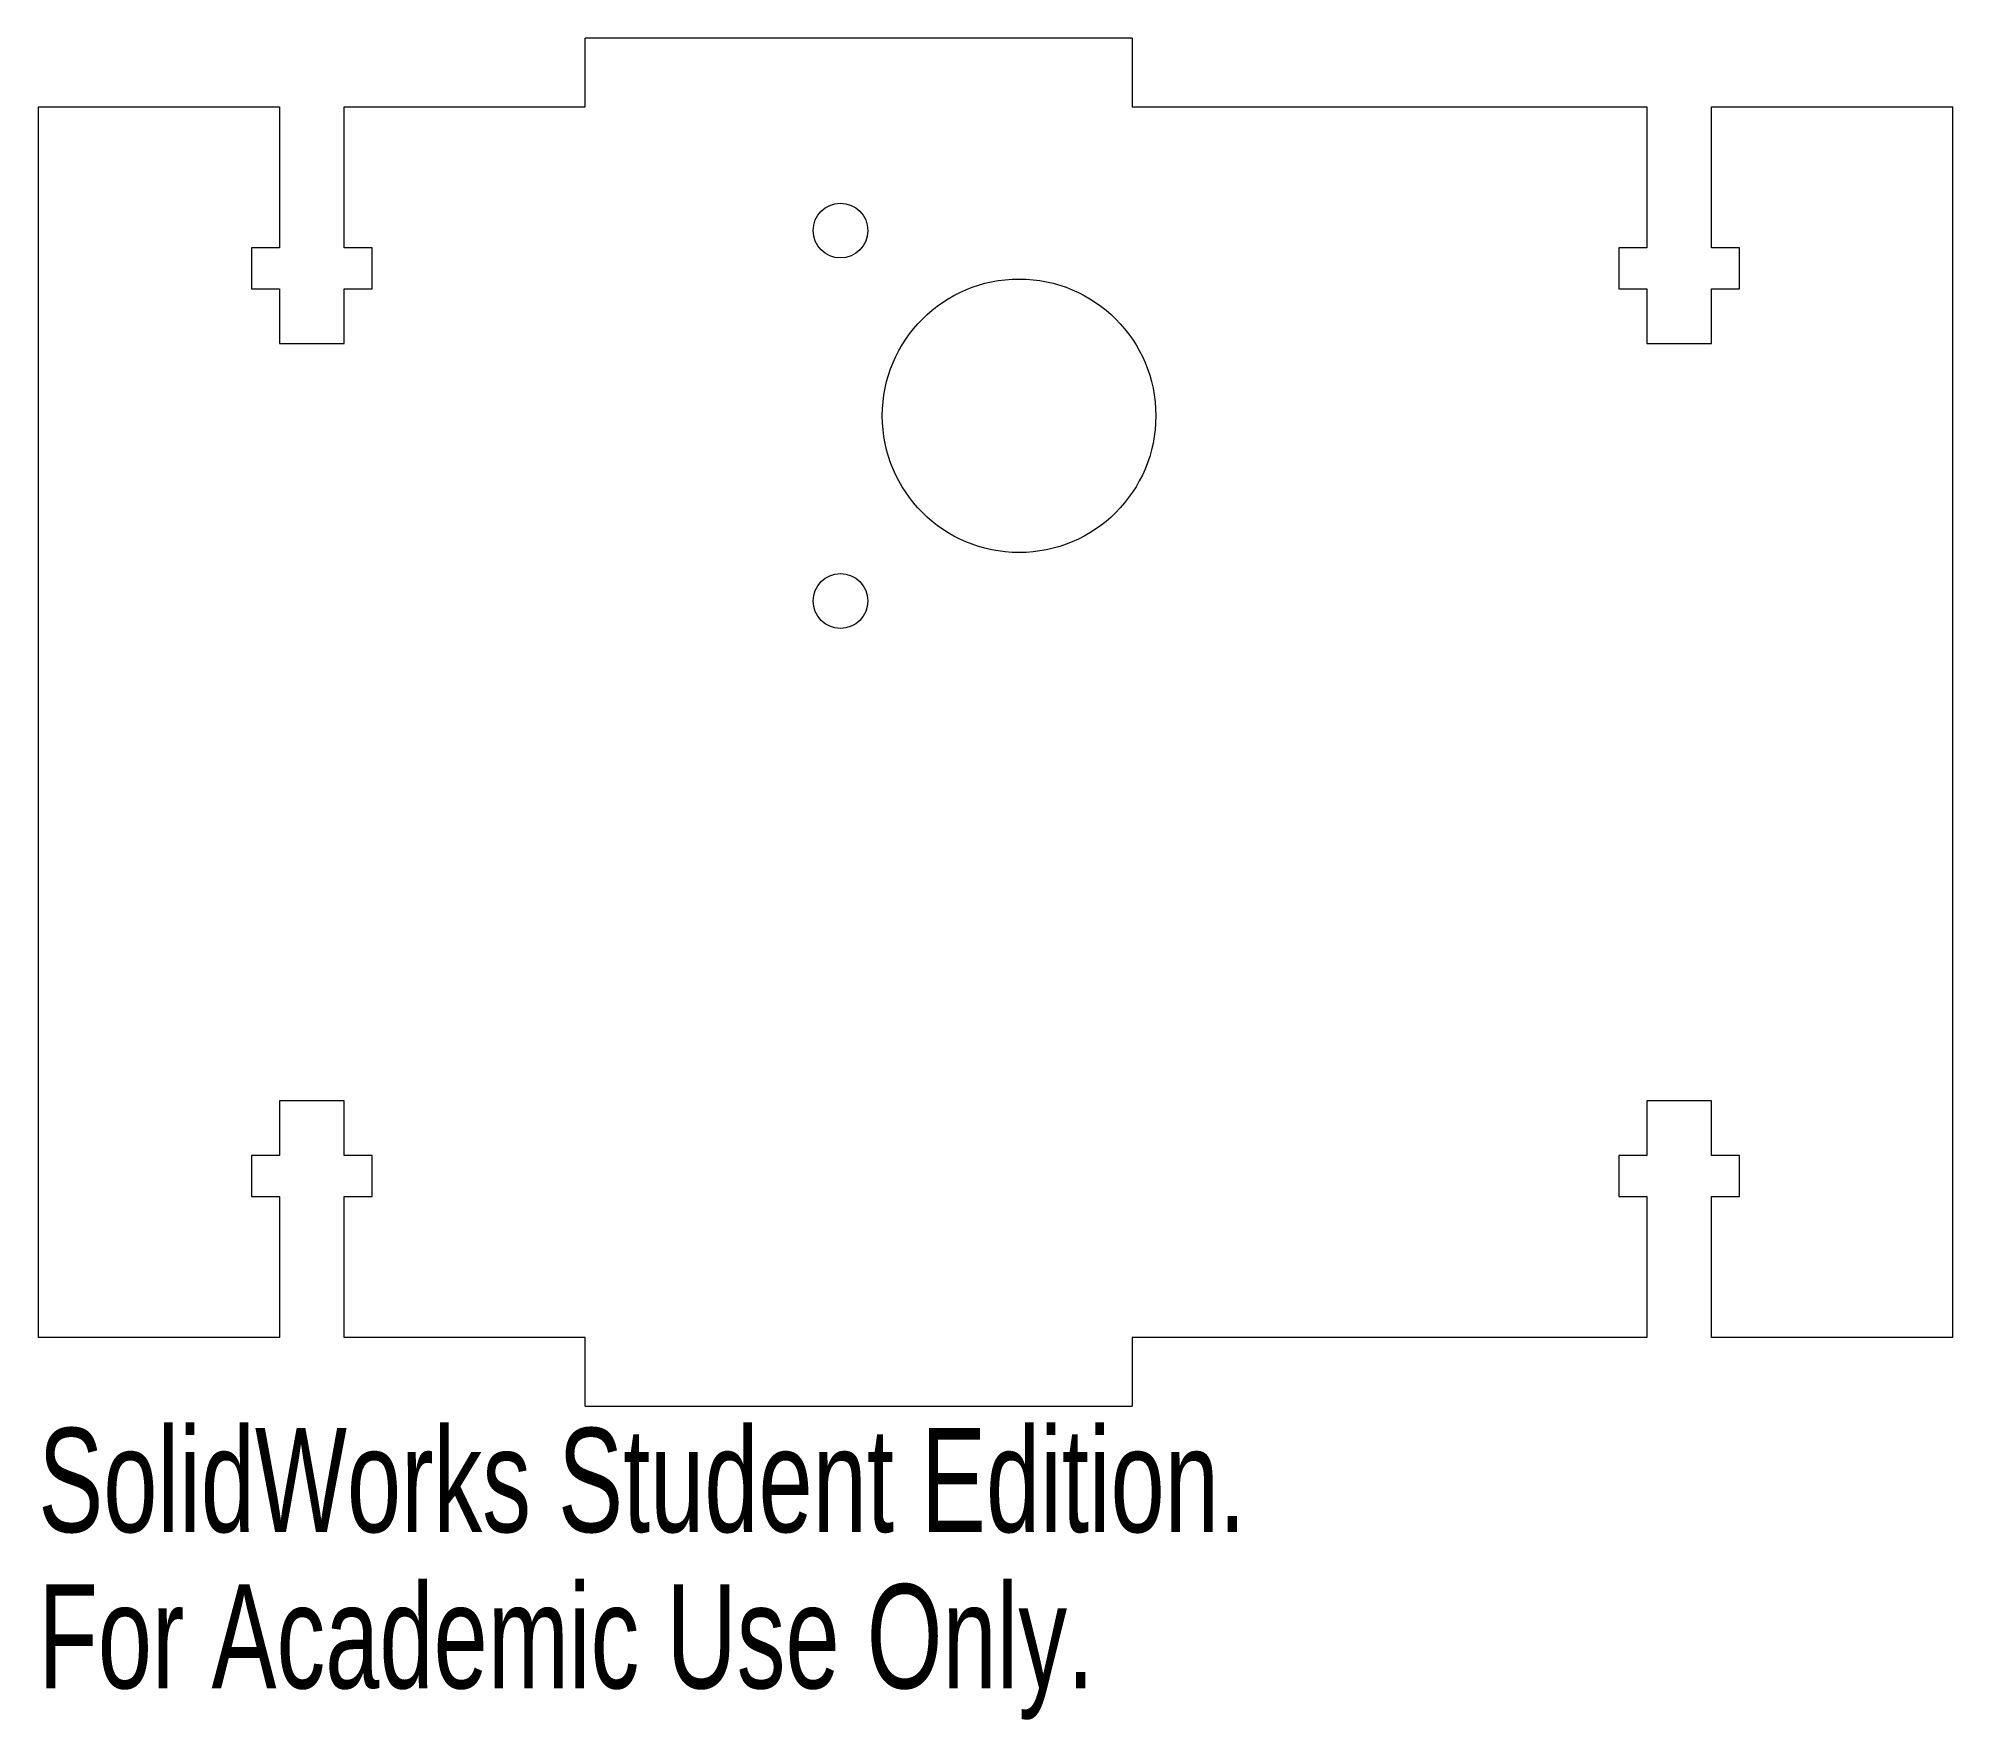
# Model space of a CAD drawing. Header units: inches. Extents: x -1.75 to 1.75, y -1.82 to 1.25.
import ezdxf

# ---------------------------------------------------------------- set-up
doc = ezdxf.new("R2010")
doc.units = ezdxf.units.IN
doc.header["$MEASUREMENT"] = 0
doc.styles.add('SLDTEXTSTYLE0', font='TXT', dxfattribs={"width": 0.7})

msp = doc.modelspace()

# ---------------------------------------------------------------- linework, layer by layer
at = {"color": 7, "linetype": 'Continuous', "lineweight": 15}
for p, q in [((-0.75, 1.125), (-0.75, 1.25)), ((0.25, 1.25), (-0.75, 1.25)), ((0.25, 1.25), (0.25, 1.125)), ((-1.75, 1.125), (-1.3091, 1.125)), ((-1.75, 1.125), (-1.75, -1.125)), ((-1.3091, 1.125), (-1.3091, 0.8671)), ((-1.1909, 0.8671), (-1.1909, 1.125)), ((-1.1909, 1.125), (-0.75, 1.125)), ((0.25, 1.125), (1.1909, 1.125)), ((1.1909, 1.125), (1.1909, 0.8671)), ((1.3091, 0.8671), (1.3091, 1.125)), ((1.3091, 1.125), (1.75, 1.125)), ((1.75, -1.125), (1.75, 1.125)), ((-1.3091, 0.8671), (-1.3602, 0.8671)), ((-1.3602, 0.8671), (-1.3602, 0.7923)), ((-1.1398, 0.8671), (-1.1909, 0.8671)), ((-1.1398, 0.7923), (-1.1398, 0.8671)), ((1.1909, 0.8671), (1.1398, 0.8671)), ((1.1398, 0.8671), (1.1398, 0.7923)), ((1.3602, 0.8671), (1.3091, 0.8671)), ((1.3602, 0.7923), (1.3602, 0.8671)), ((-1.3602, 0.7923), (-1.3091, 0.7923)), ((-1.3091, 0.7923), (-1.3091, 0.6919)), ((-1.1909, 0.6919), (-1.1909, 0.7923)), ((-1.1909, 0.7923), (-1.1398, 0.7923)), ((1.1398, 0.7923), (1.1909, 0.7923)), ((1.1909, 0.7923), (1.1909, 0.6919)), ((1.3091, 0.6919), (1.3091, 0.7923)), ((1.3091, 0.7923), (1.3602, 0.7923)), ((-1.3091, 0.6919), (-1.1909, 0.6919)), ((1.1909, 0.6919), (1.3091, 0.6919)), ((-1.1909, -0.6919), (-1.3091, -0.6919)), ((-1.3091, -0.6919), (-1.3091, -0.7923)), ((-1.1909, -0.7923), (-1.1909, -0.6919)), ((1.3091, -0.6919), (1.1909, -0.6919)), ((1.1909, -0.6919), (1.1909, -0.7923)), ((1.3091, -0.7923), (1.3091, -0.6919)), ((-1.3091, -0.7923), (-1.3602, -0.7923)), ((-1.3602, -0.7923), (-1.3602, -0.8671)), ((-1.1398, -0.7923), (-1.1909, -0.7923)), ((-1.1398, -0.8671), (-1.1398, -0.7923)), ((1.1909, -0.7923), (1.1398, -0.7923)), ((1.1398, -0.7923), (1.1398, -0.8671)), ((1.3602, -0.7923), (1.3091, -0.7923)), ((1.3602, -0.8671), (1.3602, -0.7923)), ((-1.3602, -0.8671), (-1.3091, -0.8671)), ((-1.3091, -0.8671), (-1.3091, -1.125)), ((-1.1909, -1.125), (-1.1909, -0.8671)), ((-1.1909, -0.8671), (-1.1398, -0.8671)), ((1.1398, -0.8671), (1.1909, -0.8671)), ((1.1909, -0.8671), (1.1909, -1.125)), ((1.3091, -1.125), (1.3091, -0.8671)), ((1.3091, -0.8671), (1.3602, -0.8671)), ((-1.3091, -1.125), (-1.75, -1.125)), ((-0.75, -1.125), (-1.1909, -1.125)), ((-0.75, -1.25), (-0.75, -1.125)), ((1.1909, -1.125), (0.25, -1.125)), ((0.25, -1.125), (0.25, -1.25)), ((1.75, -1.125), (1.3091, -1.125)), ((-0.75, -1.25), (0.25, -1.25))]:
    msp.add_line(p, q, dxfattribs=at)
for centre, radius in [((-0.2834, 0.8986), 0.05), ((0.0431, 0.56), 0.25), ((-0.2834, 0.2215), 0.05)]:
    msp.add_circle(centre, radius, dxfattribs=at)

# ---------------------------------------------------------------- texts
at = {"color": 7, "linetype": 'Continuous', "char_height": 0.1903, "attachment_point": 1, "style": 'SLDTEXTSTYLE0'}
for s, insert in [('SolidWorks Student Edition.', (-1.75, -1.2901)), ('For Academic Use Only.', (-1.75, -1.5756))]:
    msp.add_mtext(s, dxfattribs=dict(at, insert=insert))

doc.saveas('drawing.dxf')
